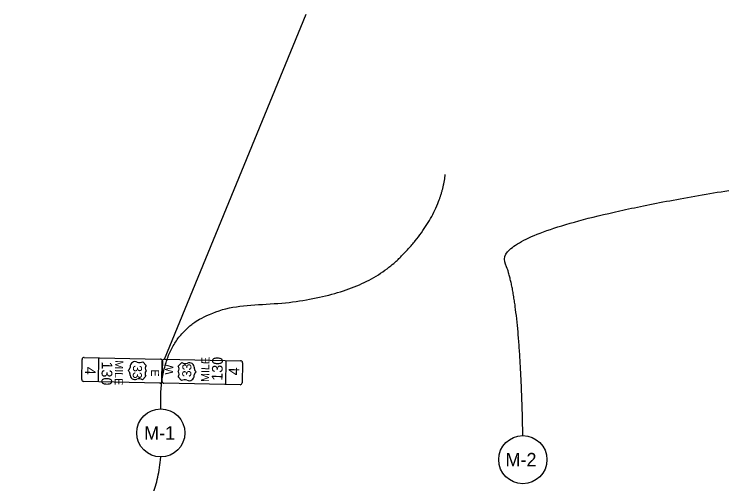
# Model space of a CAD drawing. Extents: x -0.2 to 34, y -3 to 22.
# Drawn here: x 9.95 to 17.37, y 6.19 to 11.07 of the extents above; entities that cross this region are included whole.
import ezdxf

# ---------------------------------------------------------------- set-up
doc = ezdxf.new("R2010")
doc.units = 0
doc.layers.add('SC_Scratch1', color=7, linetype='Continuous')
doc.layers.add('SH_Text', color=7, linetype='Continuous')

msp = doc.modelspace()

# ---------------------------------------------------------------- linework, layer by layer
at = {"layer": 'SC_Scratch1'}
for p, q in [((11.5098, 7.4856), (12.982, 11.07)), ((10.8245, 7.2508), (10.83, 7.5007)), ((11.3215, 7.4218), (11.2856, 7.4593)), ((11.6917, 7.4508), (11.6543, 7.4149)), ((12.1485, 7.4732), (12.1437, 7.2232)), ((11.1535, 7.4089), (11.1533, 7.4007)), ((11.2265, 7.3669), (11.2265, 7.3669)), ((11.7469, 7.356), (11.7469, 7.356)), ((11.8214, 7.3868), (11.8216, 7.3949)), ((11.1519, 7.3363), (11.1517, 7.3281)), ((11.2814, 7.2719), (11.3189, 7.3077)), ((11.652, 7.3008), (11.688, 7.2634)), ((11.82, 7.3142), (11.8201, 7.3223))]:
    msp.add_line(p, q, dxfattribs=at)
for points in [[(10.6773, 7.5041), (11.4688, 7.4865)], [(10.6514, 7.2755), (10.656, 7.4838)], [(11.4891, 7.4652), (11.4845, 7.2569)], [(11.4845, 7.2569), (11.4885, 7.4652)], [(11.5098, 7.4856), (12.3013, 7.4702)], [(12.3217, 7.449), (12.3177, 7.2407)], [(11.4632, 7.2365), (10.6717, 7.2542)], [(12.2964, 7.2203), (11.5049, 7.2357)]]:
    msp.add_lwpolyline(points, dxfattribs=at)
for centre, radius, start, end in [((10.6768, 7.4833), 0.0208, 88.7233, 178.7233), ((11.2065, 7.4077), 0.053, 65.48128, 178.7233), ((11.2538, 7.5115), 0.0611, 245.48129, 301.31968), ((11.3554, 7.3925), 0.0448, 139.19867, 218.24793), ((11.4683, 7.4657), 0.0208, 358.7233, 88.7233), ((11.5094, 7.4648), 0.0208, 88.8839, 178.8839), ((11.7256, 7.5017), 0.0611, 236.28752, 292.12591), ((11.7686, 7.396), 0.053, 358.8839, 112.12592), ((12.3009, 7.4494), 0.0208, 358.8839, 88.8839), ((11.1089, 7.4069), 0.0448, 302.12819, 352.07664), ((11.1072, 7.3321), 0.0448, 5.36996, 55.31841), ((11.3541, 7.3355), 0.0448, 139.2021, 218.2445), ((11.618, 7.33), 0.0448, 319.35927, 38.40854), ((11.6191, 7.387), 0.0448, 319.3627, 38.4051), ((11.8646, 7.3163), 0.0448, 122.28879, 172.23724), ((11.866, 7.3911), 0.0448, 185.53056, 235.47901), ((10.6722, 7.275), 0.0208, 178.7233, 268.7233), ((11.2047, 7.3269), 0.053, 178.7233, 291.96532), ((11.2473, 7.2211), 0.0611, 56.12692, 111.96531), ((11.7199, 7.2112), 0.0611, 65.64189, 121.48028), ((11.767, 7.3152), 0.053, 245.64188, 358.8839), ((11.4637, 7.2574), 0.0208, 268.7233, 358.7233), ((11.5053, 7.2565), 0.0208, 178.8839, 268.8839), ((12.2968, 7.2411), 0.0208, 268.8839, 358.8839)]:
    msp.add_arc(centre, radius, start, end, dxfattribs=at)
at = {"layer": 'SH_Text'}
for centre in [(11.473, 6.7194), (15.2335, 6.4418)]:
    msp.add_circle(centre, 0.25, dxfattribs=at)
for points in [[(11.473, 6.9694), (11.4339, 8.0102), (13.4904, 8.0915), (14.3763, 8.9465), (14.4283, 9.4067)], [(15.2335, 6.6918), (15.2082, 8.12), (14.8961, 8.8339), (17.3719, 9.24)], [(9.9549, 4.9111), (9.9001, 5.9146), (11.3958, 5.5881), (11.473, 6.4694)]]:
    msp.add_open_spline(points, degree=2, dxfattribs=at)

# ---------------------------------------------------------------- texts
at = {"layer": 'SC_Scratch1'}
for s, height, rotation, p in [('MILE', 0.08333, 88.8839, (11.974, 7.2484)), ('130', 0.11111, 88.8839, (12.1132, 7.2611)), ('130', 0.11111, 268.7233, (10.8604, 7.4628)), ('MILE', 0.08333, 268.7233, (10.9996, 7.475)), ('W', 0.0833, 88.8839, (11.6004, 7.325)), ('33', 0.09375, 88.8839, (11.7887, 7.2989)), ('4', 0.1111, 268.7233, (10.6856, 7.4072)), ('33', 0.09375, 268.7233, (11.1847, 7.4241)), ('E', 0.0833, 268.7233, (11.3726, 7.3808)), ('4', 0.1111, 88.8839, (12.2879, 7.3172))]:
    msp.add_text(s, height=height, rotation=rotation, dxfattribs=at).set_placement(p)
at = {"layer": 'SH_Text'}
for s, p in [('M-1', (11.2991, 6.6494)), ('M-2', (15.0531, 6.3718))]:
    msp.add_text(s, height=0.14, dxfattribs=at).set_placement(p)

doc.saveas('drawing.dxf')
